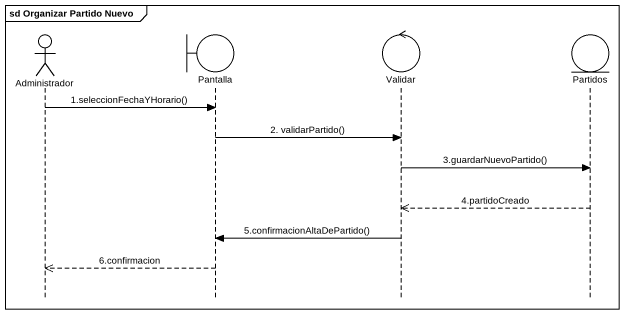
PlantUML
@startuml
mainframe sd Organizar Partido Nuevo
hide footbox
actor Administrador
boundary Pantalla
control Validar
entity Partidos

Administrador -> Pantalla : 1.seleccionFechaYHorario()
Pantalla -> Validar : 2. validarPartido()
Validar -> Partidos : 3.guardarNuevoPartido()
Partidos -->> Validar : 4.partidoCreado
Validar -> Pantalla : 5.confirmacionAltaDePartido()
Pantalla -->> Administrador : 6.confirmacion
@enduml
